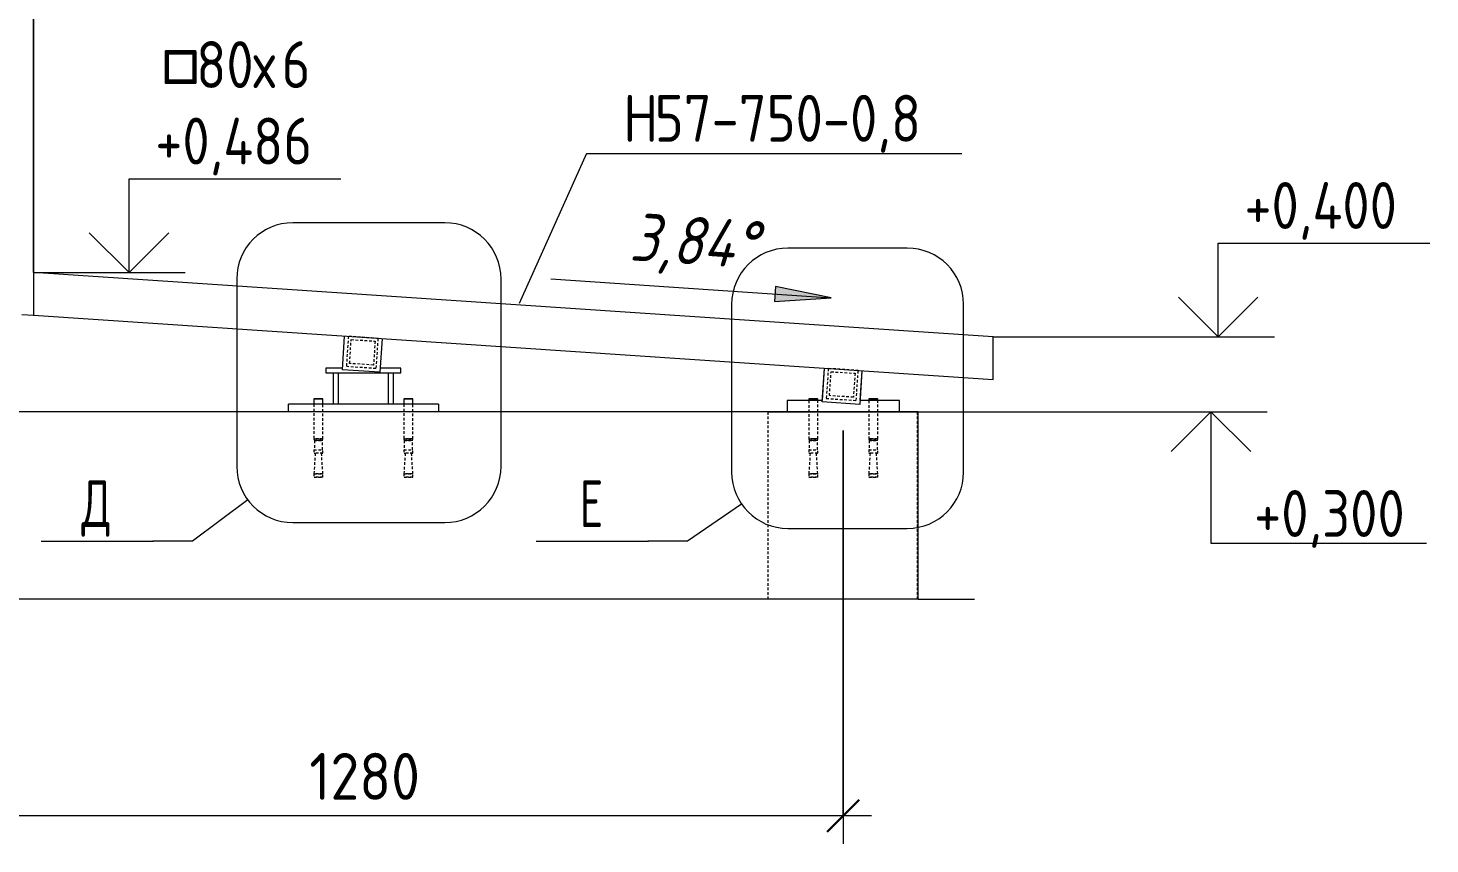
# Model space of a CAD drawing. Header units: millimetres. Extents: x 18265 to 85480, y -42500 to 14888.
# Drawn here: x 33536 to 35405, y -276 to 812 of the extents above; entities that cross this region are included whole.
import ezdxf

# ---------------------------------------------------------------- set-up
doc = ezdxf.new("R2010")
doc.units = ezdxf.units.MM
doc.linetypes.add('01 Штриховая _4 мм_', pattern=[6, 3.5, -2.5])
for name, color, linetype, lineweight in [('AA_Dim', 7, 'Continuous', 9), ('AA_Dim-25', 7, 'Continuous', 9), ('AA_Oformlenie', 7, 'Continuous', 9), ('AA_Vinoska', 7, 'Continuous', 9), ('AA_Visotnaya otmetka', 7, 'Continuous', 9), ('AF_Balki', 7, 'Continuous', 20), ('AF_Pokritie', 7, 'Continuous', 9), ('AF_Stena', 7, '01 Штриховая _4 мм_', 20), ('AF_Stena_Гидроизоляция', 253, 'Continuous', 20), ('AF_Stena_Опалубка', 253, 'Continuous', 20), ('Gen_Dim', 7, 'Continuous', 9), ('Gen_Fragment', 7, 'Continuous', 9), ('KR_Colonna_KG', 7, 'Continuous', 20), ('KR_Detal', 7, 'Continuous', 20)]:
    doc.layers.add(name, color=color, linetype=linetype, lineweight=lineweight)
doc.styles.add('ISOCPEUR_6', font='isocpeur.TTF', dxfattribs={"width": 0.85, "height": 62.5})
doc.styles.add('ISOCPEUR_7', font='isocpeur.TTF', dxfattribs={"width": 0.9, "height": 62.5})
doc.styles.add('ISOCPEUR_8', font='isocpeur.TTF', dxfattribs={"width": 0.7, "height": 62.5})
doc.styles.add('ISOCPEUR_9', font='isocpeur.TTF', dxfattribs={"width": 0.85, "height": 62.5})
doc.styles.add('ISOCPEUR_I', font='isocpeui.ttf', dxfattribs={"width": 0.85, "height": 63.701923})
doc.dimstyles.new('05_Округл_5мм__прозр__1', dxfattribs={"dimscale": 304.8, "dimtxt": 62.672186, "dimasz": 0.139436, "dimexe": 0.123031, "dimexo": 0.082021, "dimgap": 0.008202, "dimtad": 1, "dimdec": 0, "dimrnd": 5, "dimdsep": 46, "dimtxsty": 'ISOCPEUR_7', "dimblk1": 'OBLIQUE', "dimblk2": 'OBLIQUE', "dimsah": 1, "dimcen": 0.09, "dimdle": 0.123031, "dimazin": 0, "dimtfac": 1, "dimtdec": 4, "dimtix": 1, "dimtmove": 0, "dimatfit": 3, "dimfxl": 1, "dimtvp": 1, "dimtolj": 1, "dimtzin": 0, "dimlwd": 18, "dimlwe": 18, "dimarcsym": 2})

# ---------------------------------------------------------------- blocks, each defined once
blk = doc.blocks.new('354_Прокат Лист _НесКаркас_РабПлоск_ - 354_Прокат Лист _НесКаркас_РабПлоск_-4000525-КР_РЗ_Км_2')
at = {"layer": 'AF_Balki'}
for p, q in [((22324.1, 315), (22295.1, 315)), ((22295.1, 315), (22295.1, 300)), ((22295.1, 300), (22324.1, 300)), ((22336, 300), (22404.1, 300)), ((22342.2, 315), (22336.1, 315)), ((22404.1, 315), (22392.3, 315)), ((22416, 300), (22445.1, 300)), ((22445.1, 315), (22416.1, 315)), ((22445.1, 300), (22445.1, 315))]:
    blk.add_line(p, q, dxfattribs=at)
blk = doc.blocks.new('354_Прокат Лист _НесКаркас_РабПлоск_ - 354_Прокат Лист _НесКаркас_РабПлоск_-V62-КР_РЗ_Км_2')
at = {"layer": 'AF_Balki'}
for p, q in [((22342.2, 315), (22295.1, 315)), ((22295.1, 315), (22295.1, 300)), ((22295.1, 300), (22445.1, 300)), ((22445.1, 315), (22392.3, 315)), ((22445.1, 300), (22445.1, 315))]:
    blk.add_line(p, q, dxfattribs=at)
blk = doc.blocks.new('354_Прокат Лист _НесКаркас_РабПлоск_ - 354_Прокат Лист _НесКаркас_РабПлоск_-V68-КР_РЗ_Км_2')
at = {"layer": 'AF_Balki'}
for p, q in [((21630.1, 300), (21630.1, 310)), ((21830.1, 310), (21630.1, 310)), ((21830.1, 300), (21630.1, 300)), ((21830.1, 310), (21830.1, 300))]:
    blk.add_line(p, q, dxfattribs=at)
blk = doc.blocks.new('354_Прокат Лист _НесКаркас_РабПлоск_ - 354_Прокат Лист _НесКаркас_РабПлоск_-V69-КР_РЗ_Км_2')
at = {"layer": 'AF_Balki'}
for p, q in [((21702.2, 358.1), (21680.1, 358.1)), ((21680.1, 358.1), (21680.1, 352.1)), ((21780.1, 358.1), (21752.3, 358.1)), ((21780.1, 352.1), (21780.1, 358.1)), ((21680.1, 352.1), (21780.1, 352.1))]:
    blk.add_line(p, q, dxfattribs=at)
blk = doc.blocks.new('354_Прокат Лист _НесКаркас_РабПлоск_ - 354_Прокат Лист _НесКаркас_РабПлоск_-V70-КР_РЗ_Км_2')
at = {"layer": 'AF_Balki'}
for p, q in [((22342.1, 313.2), (22345.1, 358.1)), ((22395, 354.7), (22392, 309.8)), ((22392, 309.8), (22342.1, 313.2))]:
    blk.add_line(p, q, dxfattribs=at)
blk = doc.blocks.new('354_Прокат Лист _НесКаркас_РабПлоск_ - 354_Прокат Лист _НесКаркас_РабПлоск_-V71-КР_РЗ_Км_2')
at = {"layer": 'AF_Balki'}
for p, q in [((21702.1, 356.1), (21705.1, 401)), ((21755, 397.7), (21752, 352.8)), ((21752, 352.8), (21702.1, 356.1))]:
    blk.add_line(p, q, dxfattribs=at)
blk = doc.blocks.new('354_Прокат Лист _НесКаркас_РабПлоск_ - 354_Прокат Лист _НесКаркас_РабПлоск_-V72-КР_РЗ_Км_2')
at = {"layer": 'AF_Balki'}
for p, q in [((22342.2, 315), (22345.1, 358.1)), ((22395, 354.7), (22392.3, 315))]:
    blk.add_line(p, q, dxfattribs=at)
blk = doc.blocks.new('243_Профиль гнутый сварной квадратный _НесКол_2ур_ - 80х6-3877337-КР_РЗ_Км_2')
at = {"layer": 'KR_Colonna_KG'}
for p, q in [((21697.1, 310), (21697.1, 352.1)), ((21763.1, 352.1), (21763.1, 310))]:
    blk.add_line(p, q, dxfattribs=at)
blk = doc.blocks.new('253_Профиль гнутый сварной квадратный _НесКаркас_Балка_ - Балка_40х4-3819504-КР_РЗ_Км_2')
at = {"layer": 'AF_Balki', "linetype": '01 Штриховая _4 мм_'}
for p, q in [((21710.1, 400.7), (21707.4, 360.8)), ((21750, 398), (21710.1, 400.7)), ((21711.7, 364.5), (21713.8, 396.4)), ((21713.8, 396.4), (21745.8, 394.3)), ((21745.8, 394.3), (21743.6, 362.4)), ((21747.3, 358.1), (21750, 398)), ((21707.4, 360.8), (21747.3, 358.1)), ((21743.6, 362.4), (21711.7, 364.5))]:
    blk.add_line(p, q, dxfattribs=at)
blk = doc.blocks.new('253_Профиль гнутый сварной квадратный _НесКаркас_Балка_ - Балка_40х4-3820777-КР_РЗ_Км_2')
at = {"layer": 'AF_Balki', "linetype": '01 Штриховая _4 мм_'}
for p, q in [((22350.1, 357.8), (22347.4, 317.8)), ((22390, 355.1), (22350.1, 357.8)), ((22351.7, 321.6), (22353.8, 353.5)), ((22353.8, 353.5), (22385.8, 351.4)), ((22385.8, 351.4), (22383.6, 319.4)), ((22387.3, 315.2), (22390, 355.1)), ((22347.4, 317.8), (22387.3, 315.2)), ((22383.6, 319.4), (22351.7, 321.6))]:
    blk.add_line(p, q, dxfattribs=at)
blk = doc.blocks.new('354_Анкер клиновой _СоедНесК_РабПлоск_ - M12x120_20-V94-КР_РЗ_Км_2')
at = {"layer": 'KR_Detal', "lineweight": 9}
for p, q in [((22324.1, 317.5), (22324.1, 315)), ((22330.1, 317.5), (22324.3, 317.5)), ((22324.3, 317.5), (22330.1, 317.5)), ((22330.1, 317.5), (22335.9, 317.5)), ((22335.9, 317.5), (22330.1, 317.5)), ((22336.1, 315), (22336.1, 317.5))]:
    blk.add_line(p, q, dxfattribs=at)
at = {"layer": 'KR_Detal', "linetype": '01 Штриховая _4 мм_', "lineweight": 9}
for p, q in [((22324.1, 317.5), (22324.3, 317.5)), ((22324.1, 315), (22324.1, 264.1)), ((22335.9, 317.5), (22336.1, 317.5)), ((22336.1, 264.1), (22336.1, 315)), ((22324.1, 264.1), (22324.7, 261.7)), ((22330.1, 264.1), (22324.2, 264.1)), ((22324.2, 264.1), (22330.1, 264.1)), ((22330.1, 264.1), (22336, 264.1)), ((22332.1, 264.1), (22330.1, 264.1)), ((22336, 264.1), (22332.3, 264.1)), ((22335.5, 261.7), (22336.1, 264.1)), ((22324.1, 249.5), (22324.1, 244.7)), ((22324.1, 249.5), (22330.1, 249.5)), ((22325.9, 244.7), (22324.1, 217.5)), ((22330.1, 244.7), (22324.1, 244.7)), ((22324.6, 249.5), (22324.3, 249.5)), ((22324.3, 244.7), (22325.8, 244.7)), ((22324.7, 261.7), (22324.7, 249.5)), ((22330.1, 261.7), (22324.7, 261.7)), ((22324.7, 261.7), (22330.1, 261.7)), ((22324.9, 249.5), (22324.7, 249.5)), ((22325.9, 244.7), (22326, 244.7)), ((22330.1, 261.7), (22335.4, 261.7)), ((22335.4, 261.7), (22330.1, 261.7)), ((22330.1, 249.5), (22336.1, 249.5)), ((22336.1, 244.7), (22330.1, 244.7)), ((22334.2, 244.7), (22334.2, 244.7)), ((22336.1, 217.5), (22334.3, 244.7)), ((22334.3, 244.7), (22335.9, 244.7)), ((22335.4, 249.5), (22335.3, 249.5)), ((22335.5, 249.5), (22335.5, 261.7)), ((22335.9, 249.5), (22335.6, 249.5)), ((22336.1, 244.7), (22336.1, 249.5)), ((22324.1, 217.5), (22324.1, 212.7)), ((22330.1, 212.7), (22324.1, 212.7)), ((22330.1, 217.5), (22324.2, 217.5)), ((22324.2, 217.5), (22330.1, 217.5)), ((22324.3, 212.7), (22330.1, 212.7)), ((22330.1, 217.5), (22336, 217.5)), ((22332.1, 217.5), (22330.1, 217.5)), ((22330.1, 212.7), (22335.9, 212.7)), ((22336.1, 212.7), (22330.1, 212.7)), ((22336, 217.5), (22332.3, 217.5)), ((22336.1, 212.7), (22336.1, 217.5))]:
    blk.add_line(p, q, dxfattribs=at)
blk = doc.blocks.new('354_Анкер клиновой _СоедНесК_РабПлоск_ - M12x120_20-3843482-КР_РЗ_Км_2')
at = {"layer": 'KR_Detal', "lineweight": 9}
for p, q in [((22324.1, 317.5), (22324.1, 315)), ((22330.1, 317.5), (22324.3, 317.5)), ((22324.3, 317.5), (22330.1, 317.5)), ((22330.1, 317.5), (22335.9, 317.5)), ((22335.9, 317.5), (22330.1, 317.5)), ((22336.1, 315), (22336.1, 317.5))]:
    blk.add_line(p, q, dxfattribs=at)
at = {"layer": 'KR_Detal', "linetype": '01 Штриховая _4 мм_', "lineweight": 9}
for p, q in [((22324.1, 317.5), (22324.3, 317.5)), ((22324.1, 315), (22324.1, 264.1)), ((22335.9, 317.5), (22336.1, 317.5)), ((22336.1, 264.1), (22336.1, 315)), ((22324.1, 264.1), (22324.7, 261.7)), ((22330.1, 264.1), (22324.2, 264.1)), ((22324.2, 264.1), (22330.1, 264.1)), ((22330.1, 264.1), (22336, 264.1)), ((22332.1, 264.1), (22330.1, 264.1)), ((22336, 264.1), (22332.3, 264.1)), ((22335.5, 261.7), (22336.1, 264.1)), ((22324.1, 249.5), (22324.1, 244.7)), ((22324.1, 249.5), (22330.1, 249.5)), ((22325.9, 244.7), (22324.1, 217.5)), ((22330.1, 244.7), (22324.1, 244.7)), ((22324.6, 249.5), (22324.3, 249.5)), ((22324.3, 244.7), (22325.8, 244.7)), ((22324.7, 261.7), (22324.7, 249.5)), ((22330.1, 261.7), (22324.7, 261.7)), ((22324.7, 261.7), (22330.1, 261.7)), ((22324.9, 249.5), (22324.7, 249.5)), ((22325.9, 244.7), (22326, 244.7)), ((22330.1, 261.7), (22335.4, 261.7)), ((22335.4, 261.7), (22330.1, 261.7)), ((22330.1, 249.5), (22336.1, 249.5)), ((22336.1, 244.7), (22330.1, 244.7)), ((22334.2, 244.7), (22334.2, 244.7)), ((22336.1, 217.5), (22334.3, 244.7)), ((22334.3, 244.7), (22335.9, 244.7)), ((22335.4, 249.5), (22335.3, 249.5)), ((22335.5, 249.5), (22335.5, 261.7)), ((22335.9, 249.5), (22335.6, 249.5)), ((22336.1, 244.7), (22336.1, 249.5)), ((22324.1, 217.5), (22324.1, 212.7)), ((22330.1, 212.7), (22324.1, 212.7)), ((22330.1, 217.5), (22324.2, 217.5)), ((22324.2, 217.5), (22330.1, 217.5)), ((22324.3, 212.7), (22330.1, 212.7)), ((22330.1, 217.5), (22336, 217.5)), ((22332.1, 217.5), (22330.1, 217.5)), ((22330.1, 212.7), (22335.9, 212.7)), ((22336.1, 212.7), (22330.1, 212.7)), ((22336, 217.5), (22332.3, 217.5)), ((22336.1, 212.7), (22336.1, 217.5))]:
    blk.add_line(p, q, dxfattribs=at)
blk = doc.blocks.new('354_Анкер клиновой _СоедНесК_РабПлоск_ - M12x120_20-V95-КР_РЗ_Км_2')
at = {"layer": 'KR_Detal', "lineweight": 9}
for p, q in [((22404.1, 317.5), (22404.1, 315)), ((22410.1, 317.5), (22404.3, 317.5)), ((22404.3, 317.5), (22410.1, 317.5)), ((22410.1, 317.5), (22415.9, 317.5)), ((22415.9, 317.5), (22410.1, 317.5)), ((22416.1, 315), (22416.1, 317.5))]:
    blk.add_line(p, q, dxfattribs=at)
at = {"layer": 'KR_Detal', "linetype": '01 Штриховая _4 мм_', "lineweight": 9}
for p, q in [((22404.1, 317.5), (22404.3, 317.5)), ((22404.1, 315), (22404.1, 264.1)), ((22415.9, 317.5), (22416.1, 317.5)), ((22416.1, 264.1), (22416.1, 315)), ((22404.1, 264.1), (22404.7, 261.7)), ((22408, 264.1), (22404.2, 264.1)), ((22404.2, 264.1), (22410.1, 264.1)), ((22410.1, 264.1), (22408, 264.1)), ((22410.1, 264.1), (22416, 264.1)), ((22416, 264.1), (22410.1, 264.1)), ((22415.5, 261.7), (22416.1, 264.1)), ((22404.1, 249.5), (22404.1, 244.7)), ((22404.1, 249.5), (22410.1, 249.5)), ((22405.9, 244.7), (22404.1, 217.5)), ((22410.1, 244.7), (22404.1, 244.7)), ((22404.6, 249.5), (22404.3, 249.5)), ((22404.3, 244.7), (22405.8, 244.7)), ((22404.7, 261.7), (22404.7, 249.5)), ((22408, 261.7), (22404.7, 261.7)), ((22404.7, 261.7), (22410.1, 261.7)), ((22404.9, 249.5), (22404.7, 249.5)), ((22405.9, 244.7), (22406, 244.7)), ((22410.1, 261.7), (22408.2, 261.7)), ((22410.1, 261.7), (22415.4, 261.7)), ((22414.7, 261.7), (22410.1, 261.7)), ((22410.1, 249.5), (22416.1, 249.5)), ((22416.1, 244.7), (22410.1, 244.7)), ((22414.2, 244.7), (22414.2, 244.7)), ((22416.1, 217.5), (22414.3, 244.7)), ((22414.3, 244.7), (22415.9, 244.7)), ((22414.9, 249.5), (22414.8, 249.5)), ((22415.4, 261.7), (22415, 261.7)), ((22415.4, 249.5), (22415.3, 249.5)), ((22415.5, 249.5), (22415.5, 261.7)), ((22415.9, 249.5), (22415.6, 249.5)), ((22416.1, 244.7), (22416.1, 249.5)), ((22404.1, 217.5), (22404.1, 212.7)), ((22410.1, 212.7), (22404.1, 212.7)), ((22410.1, 217.5), (22404.2, 217.5)), ((22404.2, 217.5), (22410.1, 217.5)), ((22404.3, 212.7), (22410.1, 212.7)), ((22410.1, 217.5), (22416, 217.5)), ((22416, 217.5), (22410.1, 217.5)), ((22410.1, 212.7), (22415.9, 212.7)), ((22416.1, 212.7), (22410.1, 212.7)), ((22416.1, 212.7), (22416.1, 217.5))]:
    blk.add_line(p, q, dxfattribs=at)
blk = doc.blocks.new('354_Анкер клиновой _СоедНесК_РабПлоск_ - M12x120_20-V76-КР_РЗ_Км_2')
at = {"layer": 'KR_Detal', "lineweight": 9}
for p, q in [((22404.1, 317.5), (22404.1, 315)), ((22410.1, 317.5), (22404.3, 317.5)), ((22404.3, 317.5), (22410.1, 317.5)), ((22410.1, 317.5), (22415.9, 317.5)), ((22415.9, 317.5), (22410.1, 317.5)), ((22416.1, 315), (22416.1, 317.5))]:
    blk.add_line(p, q, dxfattribs=at)
at = {"layer": 'KR_Detal', "linetype": '01 Штриховая _4 мм_', "lineweight": 9}
for p, q in [((22404.1, 317.5), (22404.3, 317.5)), ((22404.1, 315), (22404.1, 264.1)), ((22415.9, 317.5), (22416.1, 317.5)), ((22416.1, 264.1), (22416.1, 315)), ((22404.1, 264.1), (22404.7, 261.7)), ((22408, 264.1), (22404.2, 264.1)), ((22404.2, 264.1), (22410.1, 264.1)), ((22410.1, 264.1), (22408, 264.1)), ((22410.1, 264.1), (22416, 264.1)), ((22416, 264.1), (22410.1, 264.1)), ((22415.5, 261.7), (22416.1, 264.1)), ((22404.1, 249.5), (22404.1, 244.7)), ((22404.1, 249.5), (22410.1, 249.5)), ((22405.9, 244.7), (22404.1, 217.5)), ((22410.1, 244.7), (22404.1, 244.7)), ((22404.6, 249.5), (22404.3, 249.5)), ((22404.3, 244.7), (22405.8, 244.7)), ((22404.7, 261.7), (22404.7, 249.5)), ((22408, 261.7), (22404.7, 261.7)), ((22404.7, 261.7), (22410.1, 261.7)), ((22404.9, 249.5), (22404.7, 249.5)), ((22405.9, 244.7), (22406, 244.7)), ((22410.1, 261.7), (22408.2, 261.7)), ((22410.1, 261.7), (22415.4, 261.7)), ((22414.7, 261.7), (22410.1, 261.7)), ((22410.1, 249.5), (22416.1, 249.5)), ((22416.1, 244.7), (22410.1, 244.7)), ((22414.2, 244.7), (22414.2, 244.7)), ((22416.1, 217.5), (22414.3, 244.7)), ((22414.3, 244.7), (22415.9, 244.7)), ((22414.9, 249.5), (22414.8, 249.5)), ((22415.4, 261.7), (22415, 261.7)), ((22415.4, 249.5), (22415.3, 249.5)), ((22415.5, 249.5), (22415.5, 261.7)), ((22415.9, 249.5), (22415.6, 249.5)), ((22416.1, 244.7), (22416.1, 249.5)), ((22404.1, 217.5), (22404.1, 212.7)), ((22410.1, 212.7), (22404.1, 212.7)), ((22410.1, 217.5), (22404.2, 217.5)), ((22404.2, 217.5), (22410.1, 217.5)), ((22404.3, 212.7), (22410.1, 212.7)), ((22410.1, 217.5), (22416, 217.5)), ((22416, 217.5), (22410.1, 217.5)), ((22410.1, 212.7), (22415.9, 212.7)), ((22416.1, 212.7), (22410.1, 212.7)), ((22416.1, 212.7), (22416.1, 217.5))]:
    blk.add_line(p, q, dxfattribs=at)
blk = doc.blocks.new('354_Анкер клиновой _СоедНесК_РабПлоск_ - M12x120_20-V77-КР_РЗ_Км_2')
at = {"layer": 'KR_Detal', "lineweight": 9}
for p, q in [((22324.1, 317.5), (22324.1, 315)), ((22324.1, 317.5), (22330.1, 317.5)), ((22330.1, 317.5), (22324.3, 317.5)), ((22330.1, 317.5), (22336.1, 317.5)), ((22335.9, 317.5), (22330.1, 317.5)), ((22336.1, 315), (22336.1, 317.5))]:
    blk.add_line(p, q, dxfattribs=at)
at = {"layer": 'KR_Detal', "linetype": '01 Штриховая _4 мм_', "lineweight": 9}
for p, q in [((22324.1, 315), (22324.1, 264.1)), ((22336.1, 264.1), (22336.1, 315)), ((22324.1, 264.1), (22324.7, 261.7)), ((22330.1, 264.1), (22324.2, 264.1)), ((22324.2, 264.1), (22330.1, 264.1)), ((22330.1, 264.1), (22336, 264.1)), ((22332.1, 264.1), (22330.1, 264.1)), ((22336, 264.1), (22332.3, 264.1)), ((22335.5, 261.7), (22336.1, 264.1)), ((22324.1, 249.5), (22324.1, 244.7)), ((22324.1, 249.5), (22330.1, 249.5)), ((22325.9, 244.7), (22324.1, 217.5)), ((22330.1, 244.7), (22324.1, 244.7)), ((22324.6, 249.5), (22324.3, 249.5)), ((22324.3, 244.7), (22325.8, 244.7)), ((22324.7, 261.7), (22324.7, 249.5)), ((22330.1, 261.7), (22324.7, 261.7)), ((22324.7, 261.7), (22330.1, 261.7)), ((22324.9, 249.5), (22324.7, 249.5)), ((22325.9, 244.7), (22326, 244.7)), ((22330.1, 261.7), (22335.4, 261.7)), ((22335.4, 261.7), (22330.1, 261.7)), ((22330.1, 249.5), (22336.1, 249.5)), ((22336.1, 244.7), (22330.1, 244.7)), ((22334.2, 244.7), (22334.2, 244.7)), ((22336.1, 217.5), (22334.3, 244.7)), ((22334.3, 244.7), (22335.9, 244.7)), ((22335.4, 249.5), (22335.3, 249.5)), ((22335.5, 249.5), (22335.5, 261.7)), ((22335.9, 249.5), (22335.6, 249.5)), ((22336.1, 244.7), (22336.1, 249.5)), ((22324.1, 217.5), (22324.1, 212.7)), ((22330.1, 212.7), (22324.1, 212.7)), ((22330.1, 217.5), (22324.2, 217.5)), ((22324.2, 217.5), (22330.1, 217.5)), ((22324.3, 212.7), (22330.1, 212.7)), ((22330.1, 217.5), (22336, 217.5)), ((22332.1, 217.5), (22330.1, 217.5)), ((22330.1, 212.7), (22335.9, 212.7)), ((22336.1, 212.7), (22330.1, 212.7)), ((22336, 217.5), (22332.3, 217.5)), ((22336.1, 212.7), (22336.1, 217.5))]:
    blk.add_line(p, q, dxfattribs=at)
blk = doc.blocks.new('354_Анкер клиновой _СоедНесК_РабПлоск_ - M12x120_20-V78-КР_РЗ_Км_2')
at = {"layer": 'KR_Detal', "lineweight": 9}
for p, q in [((22404.1, 317.5), (22404.1, 315)), ((22404.1, 317.5), (22410.1, 317.5)), ((22410.1, 317.5), (22404.3, 317.5)), ((22410.1, 317.5), (22416.1, 317.5)), ((22415.9, 317.5), (22410.1, 317.5)), ((22416.1, 315), (22416.1, 317.5))]:
    blk.add_line(p, q, dxfattribs=at)
at = {"layer": 'KR_Detal', "linetype": '01 Штриховая _4 мм_', "lineweight": 9}
for p, q in [((22404.1, 315), (22404.1, 264.1)), ((22416.1, 264.1), (22416.1, 315)), ((22404.1, 264.1), (22404.7, 261.7)), ((22408, 264.1), (22404.2, 264.1)), ((22404.2, 264.1), (22410.1, 264.1)), ((22410.1, 264.1), (22408, 264.1)), ((22410.1, 264.1), (22416, 264.1)), ((22416, 264.1), (22410.1, 264.1)), ((22415.5, 261.7), (22416.1, 264.1)), ((22404.1, 249.5), (22404.1, 244.7)), ((22404.1, 249.5), (22410.1, 249.5)), ((22405.9, 244.7), (22404.1, 217.5)), ((22410.1, 244.7), (22404.1, 244.7)), ((22404.6, 249.5), (22404.3, 249.5)), ((22404.3, 244.7), (22405.8, 244.7)), ((22404.7, 261.7), (22404.7, 249.5)), ((22408, 261.7), (22404.7, 261.7)), ((22404.7, 261.7), (22410.1, 261.7)), ((22404.9, 249.5), (22404.7, 249.5)), ((22405.9, 244.7), (22406, 244.7)), ((22410.1, 261.7), (22408.2, 261.7)), ((22410.1, 261.7), (22415.4, 261.7)), ((22414.7, 261.7), (22410.1, 261.7)), ((22410.1, 249.5), (22416.1, 249.5)), ((22416.1, 244.7), (22410.1, 244.7)), ((22414.2, 244.7), (22414.2, 244.7)), ((22416.1, 217.5), (22414.3, 244.7)), ((22414.3, 244.7), (22415.9, 244.7)), ((22414.9, 249.5), (22414.8, 249.5)), ((22415.4, 261.7), (22415, 261.7)), ((22415.4, 249.5), (22415.3, 249.5)), ((22415.5, 249.5), (22415.5, 261.7)), ((22415.9, 249.5), (22415.6, 249.5)), ((22416.1, 244.7), (22416.1, 249.5)), ((22404.1, 217.5), (22404.1, 212.7)), ((22410.1, 212.7), (22404.1, 212.7)), ((22410.1, 217.5), (22404.2, 217.5)), ((22404.2, 217.5), (22410.1, 217.5)), ((22404.3, 212.7), (22410.1, 212.7)), ((22410.1, 217.5), (22416, 217.5)), ((22416, 217.5), (22410.1, 217.5)), ((22410.1, 212.7), (22415.9, 212.7)), ((22416.1, 212.7), (22410.1, 212.7)), ((22416.1, 212.7), (22416.1, 217.5))]:
    blk.add_line(p, q, dxfattribs=at)
blk = doc.blocks.new('354_Анкер клиновой _СоедНесК_РабПлоск_ - M12x120_20-V79-КР_РЗ_Км_2')
at = {"layer": 'KR_Detal', "lineweight": 9}
for p, q in [((21664.1, 317.5), (21664.1, 310)), ((21670.1, 317.5), (21664.3, 317.5)), ((21664.3, 317.5), (21670.1, 317.5)), ((21670.1, 317.5), (21675.9, 317.5)), ((21675.9, 317.5), (21670.1, 317.5)), ((21676.1, 310), (21676.1, 317.5))]:
    blk.add_line(p, q, dxfattribs=at)
at = {"layer": 'KR_Detal', "linetype": '01 Штриховая _4 мм_', "lineweight": 9}
for p, q in [((21664.1, 317.5), (21664.3, 317.5)), ((21664.1, 310), (21664.1, 264.1)), ((21675.9, 317.5), (21676.1, 317.5)), ((21676.1, 264.1), (21676.1, 310)), ((21664.1, 264.1), (21664.7, 261.7)), ((21670.1, 264.1), (21664.2, 264.1)), ((21664.2, 264.1), (21670.1, 264.1)), ((21670.1, 264.1), (21676, 264.1)), ((21676, 264.1), (21670.1, 264.1)), ((21675.5, 261.7), (21676.1, 264.1)), ((21664.1, 249.5), (21664.1, 244.7)), ((21664.1, 249.5), (21670.1, 249.5)), ((21665.9, 244.7), (21664.1, 217.5)), ((21670.1, 244.7), (21664.1, 244.7)), ((21664.6, 249.5), (21664.3, 249.5)), ((21664.3, 244.7), (21665.8, 244.7)), ((21664.7, 261.7), (21664.7, 249.5)), ((21670.1, 261.7), (21664.7, 261.7)), ((21664.7, 261.7), (21670.1, 261.7)), ((21664.9, 249.5), (21664.7, 249.5)), ((21665.9, 244.7), (21666, 244.7)), ((21670.1, 261.7), (21675.4, 261.7)), ((21675.4, 261.7), (21670.1, 261.7)), ((21670.1, 249.5), (21676.1, 249.5)), ((21676.1, 244.7), (21670.1, 244.7)), ((21674.2, 244.7), (21674.2, 244.7)), ((21676.1, 217.5), (21674.3, 244.7)), ((21674.3, 244.7), (21675.9, 244.7)), ((21675.4, 249.5), (21675.3, 249.5)), ((21675.5, 249.5), (21675.5, 261.7)), ((21675.9, 249.5), (21675.6, 249.5)), ((21676.1, 244.7), (21676.1, 249.5)), ((21664.1, 217.5), (21664.1, 212.7)), ((21670.1, 212.7), (21664.1, 212.7)), ((21670.1, 217.5), (21664.2, 217.5)), ((21664.2, 217.5), (21670.1, 217.5)), ((21664.3, 212.7), (21670.1, 212.7)), ((21670.1, 217.5), (21676, 217.5)), ((21676, 217.5), (21670.1, 217.5)), ((21670.1, 212.7), (21675.9, 212.7)), ((21676.1, 212.7), (21670.1, 212.7)), ((21676.1, 212.7), (21676.1, 217.5))]:
    blk.add_line(p, q, dxfattribs=at)
blk = doc.blocks.new('354_Анкер клиновой _СоедНесК_РабПлоск_ - M12x120_20-V80-КР_РЗ_Км_2')
at = {"layer": 'KR_Detal', "lineweight": 9}
for p, q in [((21664.1, 317.5), (21664.1, 310)), ((21664.1, 317.5), (21670.1, 317.5)), ((21670.1, 317.5), (21664.3, 317.5)), ((21670.1, 317.5), (21676.1, 317.5)), ((21675.9, 317.5), (21670.1, 317.5)), ((21676.1, 310), (21676.1, 317.5))]:
    blk.add_line(p, q, dxfattribs=at)
at = {"layer": 'KR_Detal', "linetype": '01 Штриховая _4 мм_', "lineweight": 9}
for p, q in [((21664.1, 310), (21664.1, 264.1)), ((21676.1, 264.1), (21676.1, 310)), ((21664.1, 264.1), (21664.7, 261.7)), ((21670.1, 264.1), (21664.2, 264.1)), ((21664.2, 264.1), (21670.1, 264.1)), ((21670.1, 264.1), (21676, 264.1)), ((21676, 264.1), (21670.1, 264.1)), ((21675.5, 261.7), (21676.1, 264.1)), ((21664.1, 249.5), (21664.1, 244.7)), ((21664.1, 249.5), (21670.1, 249.5)), ((21665.9, 244.7), (21664.1, 217.5)), ((21670.1, 244.7), (21664.1, 244.7)), ((21664.6, 249.5), (21664.3, 249.5)), ((21664.3, 244.7), (21665.8, 244.7)), ((21664.7, 261.7), (21664.7, 249.5)), ((21670.1, 261.7), (21664.7, 261.7)), ((21664.7, 261.7), (21670.1, 261.7)), ((21664.9, 249.5), (21664.7, 249.5)), ((21665.9, 244.7), (21666, 244.7)), ((21670.1, 261.7), (21675.4, 261.7)), ((21675.4, 261.7), (21670.1, 261.7)), ((21670.1, 249.5), (21676.1, 249.5)), ((21676.1, 244.7), (21670.1, 244.7)), ((21674.2, 244.7), (21674.2, 244.7)), ((21676.1, 217.5), (21674.3, 244.7)), ((21674.3, 244.7), (21675.9, 244.7)), ((21675.4, 249.5), (21675.3, 249.5)), ((21675.5, 249.5), (21675.5, 261.7)), ((21675.9, 249.5), (21675.6, 249.5)), ((21676.1, 244.7), (21676.1, 249.5)), ((21664.1, 217.5), (21664.1, 212.7)), ((21670.1, 212.7), (21664.1, 212.7)), ((21670.1, 217.5), (21664.2, 217.5)), ((21664.2, 217.5), (21670.1, 217.5)), ((21664.3, 212.7), (21670.1, 212.7)), ((21670.1, 217.5), (21676, 217.5)), ((21676, 217.5), (21670.1, 217.5)), ((21670.1, 212.7), (21675.9, 212.7)), ((21676.1, 212.7), (21670.1, 212.7)), ((21676.1, 212.7), (21676.1, 217.5))]:
    blk.add_line(p, q, dxfattribs=at)
blk = doc.blocks.new('354_Анкер клиновой _СоедНесК_РабПлоск_ - M12x120_20-V81-КР_РЗ_Км_2')
at = {"layer": 'KR_Detal', "lineweight": 9}
for p, q in [((21784.1, 317.5), (21784.1, 310)), ((21790.1, 317.5), (21784.3, 317.5)), ((21784.3, 317.5), (21790.1, 317.5)), ((21790.1, 317.5), (21795.9, 317.5)), ((21795.9, 317.5), (21790.1, 317.5)), ((21796.1, 310), (21796.1, 317.5))]:
    blk.add_line(p, q, dxfattribs=at)
at = {"layer": 'KR_Detal', "linetype": '01 Штриховая _4 мм_', "lineweight": 9}
for p, q in [((21784.1, 317.5), (21784.3, 317.5)), ((21784.1, 310), (21784.1, 264.1)), ((21795.9, 317.5), (21796.1, 317.5)), ((21796.1, 264.1), (21796.1, 310)), ((21784.1, 264.1), (21784.7, 261.7)), ((21790.1, 264.1), (21784.2, 264.1)), ((21784.2, 264.1), (21790.1, 264.1)), ((21790.1, 264.1), (21796, 264.1)), ((21795, 264.1), (21790.1, 264.1)), ((21796, 264.1), (21795.3, 264.1)), ((21795.5, 261.7), (21796.1, 264.1)), ((21784.1, 249.5), (21784.1, 244.7)), ((21784.1, 249.5), (21790.1, 249.5)), ((21785.9, 244.7), (21784.1, 217.5)), ((21790.1, 244.7), (21784.1, 244.7)), ((21784.6, 249.5), (21784.3, 249.5)), ((21784.3, 244.7), (21785.8, 244.7)), ((21784.7, 261.7), (21784.7, 249.5)), ((21790.1, 261.7), (21784.7, 261.7)), ((21784.7, 261.7), (21790.1, 261.7)), ((21784.9, 249.5), (21784.7, 249.5)), ((21785.9, 244.7), (21786, 244.7)), ((21790.1, 261.7), (21795.4, 261.7)), ((21794.7, 261.7), (21790.1, 261.7)), ((21790.1, 249.5), (21796.1, 249.5)), ((21796.1, 244.7), (21790.1, 244.7)), ((21794.2, 244.7), (21794.2, 244.7)), ((21796.1, 217.5), (21794.3, 244.7)), ((21794.3, 244.7), (21795, 244.7)), ((21795, 249.5), (21794.8, 249.5)), ((21795.4, 261.7), (21795.1, 261.7)), ((21795.4, 249.5), (21795.3, 249.5)), ((21795.3, 244.7), (21795.9, 244.7)), ((21795.5, 249.5), (21795.5, 261.7)), ((21795.9, 249.5), (21795.6, 249.5)), ((21796.1, 244.7), (21796.1, 249.5)), ((21784.1, 217.5), (21784.1, 212.7)), ((21790.1, 212.7), (21784.1, 212.7)), ((21790.1, 217.5), (21784.2, 217.5)), ((21784.2, 217.5), (21790.1, 217.5)), ((21784.3, 212.7), (21790.1, 212.7)), ((21790.1, 217.5), (21796, 217.5)), ((21795, 217.5), (21790.1, 217.5)), ((21790.1, 212.7), (21795, 212.7)), ((21796.1, 212.7), (21790.1, 212.7)), ((21796, 217.5), (21795.3, 217.5)), ((21795.3, 212.7), (21795.9, 212.7)), ((21796.1, 212.7), (21796.1, 217.5))]:
    blk.add_line(p, q, dxfattribs=at)
blk = doc.blocks.new('354_Анкер клиновой _СоедНесК_РабПлоск_ - M12x120_20-V82-КР_РЗ_Км_2')
at = {"layer": 'KR_Detal', "lineweight": 9}
for p, q in [((21784.1, 317.5), (21784.1, 310)), ((21784.1, 317.5), (21790.1, 317.5)), ((21790.1, 317.5), (21784.3, 317.5)), ((21790.1, 317.5), (21796.1, 317.5)), ((21795.9, 317.5), (21790.1, 317.5)), ((21796.1, 310), (21796.1, 317.5))]:
    blk.add_line(p, q, dxfattribs=at)
at = {"layer": 'KR_Detal', "linetype": '01 Штриховая _4 мм_', "lineweight": 9}
for p, q in [((21784.1, 310), (21784.1, 264.1)), ((21796.1, 264.1), (21796.1, 310)), ((21784.1, 264.1), (21784.7, 261.7)), ((21790.1, 264.1), (21784.2, 264.1)), ((21784.2, 264.1), (21790.1, 264.1)), ((21790.1, 264.1), (21796, 264.1)), ((21795, 264.1), (21790.1, 264.1)), ((21796, 264.1), (21795.3, 264.1)), ((21795.5, 261.7), (21796.1, 264.1)), ((21784.1, 249.5), (21784.1, 244.7)), ((21784.1, 249.5), (21790.1, 249.5)), ((21785.9, 244.7), (21784.1, 217.5)), ((21790.1, 244.7), (21784.1, 244.7)), ((21784.6, 249.5), (21784.3, 249.5)), ((21784.3, 244.7), (21785.8, 244.7)), ((21784.7, 261.7), (21784.7, 249.5)), ((21790.1, 261.7), (21784.7, 261.7)), ((21784.7, 261.7), (21790.1, 261.7)), ((21784.9, 249.5), (21784.7, 249.5)), ((21785.9, 244.7), (21786, 244.7)), ((21790.1, 261.7), (21795.4, 261.7)), ((21794.7, 261.7), (21790.1, 261.7)), ((21790.1, 249.5), (21796.1, 249.5)), ((21796.1, 244.7), (21790.1, 244.7)), ((21794.2, 244.7), (21794.2, 244.7)), ((21796.1, 217.5), (21794.3, 244.7)), ((21794.3, 244.7), (21795, 244.7)), ((21795, 249.5), (21794.8, 249.5)), ((21795.4, 261.7), (21795.1, 261.7)), ((21795.4, 249.5), (21795.3, 249.5)), ((21795.3, 244.7), (21795.9, 244.7)), ((21795.5, 249.5), (21795.5, 261.7)), ((21795.9, 249.5), (21795.6, 249.5)), ((21796.1, 244.7), (21796.1, 249.5)), ((21784.1, 217.5), (21784.1, 212.7)), ((21790.1, 212.7), (21784.1, 212.7)), ((21790.1, 217.5), (21784.2, 217.5)), ((21784.2, 217.5), (21790.1, 217.5)), ((21784.3, 212.7), (21790.1, 212.7)), ((21790.1, 217.5), (21796, 217.5)), ((21795, 217.5), (21790.1, 217.5)), ((21790.1, 212.7), (21795, 212.7)), ((21796.1, 212.7), (21790.1, 212.7)), ((21796, 217.5), (21795.3, 217.5)), ((21795.3, 212.7), (21795.9, 212.7)), ((21796.1, 212.7), (21796.1, 217.5))]:
    blk.add_line(p, q, dxfattribs=at)
blk = doc.blocks.new('011_ЛинияОбрыва _ЭлУзла_Линия_ - Тип 1-3811610-КР_РЗ_Км_2')
at = {"layer": 'AA_Oformlenie'}
blk.add_line((22470.1, 50.1), (20877.6, 50.1), dxfattribs=at)
blk = doc.blocks.new('Высотные отметки - Стрелка вниз высокая-400290-КР_РЗ_Км_2')
at = {"layer": 'AA_Vinoska'}
for p, q in [((22785.4, 300), (22935.4, 300)), ((22860.4, 300), (22807.4, 247)), ((22860.4, 300), (22860.4, 125)), ((22860.4, 300), (22913.4, 247)), ((22860.4, 125), (23147.9, 125))]:
    blk.add_line(p, q, dxfattribs=at)
blk = doc.blocks.new('DIMBLOCK19-КР_РЗ_Км_2')
at = {"layer": 'AA_Dim-25', "lineweight": 18}
for p, q in [((33342.8, 275), (33342.8, -276.3)), ((33342.8, -238.8), (33342.8, 275)), ((34622.8, 275), (34622.8, -276.3)), ((34622.8, -238.8), (34622.8, 275)), ((34660.3, -238.8), (33342.8, -238.8))]:
    blk.add_line(p, q, dxfattribs=at)
at = {"layer": 'AA_Dim-25', "lineweight": 30}
for p, q in [((33342.8, -238.8), (33364, -217.5)), ((34622.8, -238.8), (34644, -217.5)), ((33342.8, -238.8), (33321.5, -260)), ((34622.8, -238.8), (34601.5, -260))]:
    blk.add_line(p, q, dxfattribs=at)
at = {"layer": 'AA_Dim-25', "color": 0, "lineweight": 18, "insert": (33910.7, -154.9), "char_height": 62.5, "width": 173.117, "attachment_point": 1, "line_spacing_factor": 1.135194, "style": 'ISOCPEUR_7'}
blk.add_mtext('1280', dxfattribs=at)
blk = doc.blocks.new('_Oblique')
at = {"color": 0, "linetype": 'ByBlock', "lineweight": -2}
blk.add_line((-0.5, -0.5), (0.5, 0.5), dxfattribs=at)
blk = doc.blocks.new('Высотные отметки - Стрелка вверх-400292-КР_РЗ_Км_2')
at = {"layer": 'AA_Vinoska'}
for p, q in [((19106.7, 1590), (18824.2, 1590)), ((19106.7, 1465), (19106.7, 1590)), ((19106.7, 1465), (19053.7, 1518)), ((19106.7, 1465), (19159.8, 1518)), ((19181.7, 1465), (19031.7, 1465))]:
    blk.add_line(p, q, dxfattribs=at)
blk = doc.blocks.new('044_М_Универсальная с полкой - Марка-3031129-КР_РЗ_Км_2')
at = {"layer": 'AA_Vinoska'}
blk.add_line((22028.2, 644.7), (22528.2, 644.7), dxfattribs=at)
blk = doc.blocks.new('Вид узла - Номер узла 6мм-393529-КР_РЗ_Км_2')
at = {"layer": 'Gen_Fragment'}
blk.add_line((18978.4, 364.9), (19128.4, 364.9), dxfattribs=at)

msp = doc.modelspace()

# ---------------------------------------------------------------- linework, layer by layer
at = {"layer": 'AA_Vinoska'}
for p, q in [((34190.8799, 444.8359), (34280.9405, 644.7472)), ((34722.792, 50.1048), (34797.792, 50.1048))]:
    msp.add_line(p, q, dxfattribs=at)
at = {"layer": 'AA_Visotnaya otmetka'}
for p, q in [((33542.792, 485.9), (33614.4353, 485.9)), ((33614.4353, 485.9), (33670.2511, 485.9)), ((34822.792, 400), (34912.1543, 400)), ((34912.1543, 400), (35122.6995, 400)), ((34616.6901, 300), (34833.0611, 300)), ((34833.0611, 300), (35113.1257, 300))]:
    msp.add_line(p, q, dxfattribs=at)
at = {"layer": 'AF_Pokritie', "lineweight": 20}
for p, q in [((33542.7927, 485.9101), (33542.79, 1350.8713)), ((33542.79, 1293.8713), (33542.7927, 428.9101)), ((34822.792, 400), (33542.7925, 485.9)), ((33527.5149, 429.9355), (33542.7927, 428.9101)), ((33542.792, 428.9), (34822.792, 343)), ((34822.792, 343), (34822.792, 400))]:
    msp.add_line(p, q, dxfattribs=at)
at = {"layer": 'AF_Stena'}
for p, q in [((34522.792, 50.1048), (34522.792, 300)), ((34576.8715, 300), (34588.7126, 300)), ((34656.8715, 300), (34668.7126, 300)), ((34721.792, 50.1048), (34721.792, 300))]:
    msp.add_line(p, q, dxfattribs=at)
at = {"layer": 'AF_Stena_Гидроизоляция'}
for p, q in [((34722.792, 300), (33442.792, 300)), ((34721.792, 300), (34722.7623, 300)), ((34722.792, 50.1048), (34722.792, 300)), ((34722.792, 50.1048), (34722.792, 300))]:
    msp.add_line(p, q, dxfattribs=at)
at = {"layer": 'AF_Stena_Опалубка'}
for p, q in [((34722.792, 300), (33442.792, 300)), ((34522.792, 300), (34576.8219, 300)), ((34588.7622, 300), (34656.8219, 300)), ((34668.7622, 300), (34722.7623, 300)), ((34722.792, 50.1048), (34722.792, 300)), ((34722.792, 50.1048), (34722.792, 300))]:
    msp.add_line(p, q, dxfattribs=at)
at = {"layer": 'Gen_Dim'}
msp.add_line((34531.3123, 447.2492), (34606.8051, 452.0791), dxfattribs=at)
at = {"layer": 'Gen_Fragment'}
for p, q in [((34091.4072, 552.1228), (33888.9183, 552.1228)), ((33813.9183, 477.1228), (33813.9183, 227.3729)), ((34166.4072, 227.3729), (34166.4072, 477.1228)), ((34473.9183, 443.2884), (34473.9183, 219.5178)), ((34783.2296, 219.5178), (34783.2296, 443.2884)), ((33828.789, 182.5459), (33755.0051, 127.5393)), ((34487.0965, 177.0554), (34415.0051, 127.5393)), ((33888.9183, 152.3729), (34091.4072, 152.3729)), ((34548.9183, 144.5178), (34708.2296, 144.5178)), ((33755.0051, 127.5393), (33701.9557, 127.5393)), ((34415.0051, 127.5393), (34361.9557, 127.5393))]:
    msp.add_line(p, q, dxfattribs=at)
for centre, start, end in [((33888.9183, 477.1228), 90, 180), ((34091.4072, 477.1228), 0, 90), ((34708.2296, 443.2884), 0, 90), ((33888.9183, 227.3729), 180, 270), ((34091.4072, 227.3729), 270, 0), ((34548.9183, 219.5178), 180, 270), ((34708.2296, 219.5178), 270, 0)]:
    msp.add_arc(centre, 75, start, end, dxfattribs=at)
at = {"layer": 'KR_Colonna_KG'}
for p, q in [((33942.792, 352.1189), (34022.792, 352.1189)), ((33942.792, 310), (33942.792, 352.1189)), ((34022.792, 310), (34022.792, 352.1189)), ((34022.792, 310), (33942.792, 310))]:
    msp.add_line(p, q, dxfattribs=at)

# ---------------------------------------------------------------- block references
at = {"layer": 'AA_Oformlenie'}
msp.add_blockref('011_ЛинияОбрыва _ЭлУзла_Линия_ - Тип 1-3811610-КР_РЗ_Км_2', (12252.7304, 0), dxfattribs=at)
at = {"layer": 'AA_Vinoska'}
for name in ['044_М_Универсальная с полкой - Марка-3031129-КР_РЗ_Км_2', 'Высотные отметки - Стрелка вниз высокая-400290-КР_РЗ_Км_2']:
    msp.add_blockref(name, (12252.7304, 0), dxfattribs=at)
at = {"layer": 'AA_Visotnaya otmetka', "extrusion": (0, 0, -1)}
for p in [(-52776.9947, -979.1), (-54229.4431, -1065)]:
    msp.add_blockref('Высотные отметки - Стрелка вверх-400292-КР_РЗ_Км_2', p, dxfattribs=at)
at = {"layer": 'AF_Balki'}
for name in ['354_Прокат Лист _НесКаркас_РабПлоск_ - 354_Прокат Лист _НесКаркас_РабПлоск_-V71-КР_РЗ_Км_2', '354_Прокат Лист _НесКаркас_РабПлоск_ - 354_Прокат Лист _НесКаркас_РабПлоск_-V69-КР_РЗ_Км_2', '354_Прокат Лист _НесКаркас_РабПлоск_ - 354_Прокат Лист _НесКаркас_РабПлоск_-V70-КР_РЗ_Км_2', '354_Прокат Лист _НесКаркас_РабПлоск_ - 354_Прокат Лист _НесКаркас_РабПлоск_-V72-КР_РЗ_Км_2', '354_Прокат Лист _НесКаркас_РабПлоск_ - 354_Прокат Лист _НесКаркас_РабПлоск_-V68-КР_РЗ_Км_2', '354_Прокат Лист _НесКаркас_РабПлоск_ - 354_Прокат Лист _НесКаркас_РабПлоск_-4000525-КР_РЗ_Км_2', '354_Прокат Лист _НесКаркас_РабПлоск_ - 354_Прокат Лист _НесКаркас_РабПлоск_-V62-КР_РЗ_Км_2']:
    msp.add_blockref(name, (12252.7304, 0), dxfattribs=at)
at = {"layer": 'AF_Balki', "linetype": '01 Штриховая _4 мм_'}
for name in ['253_Профиль гнутый сварной квадратный _НесКаркас_Балка_ - Балка_40х4-3819504-КР_РЗ_Км_2', '253_Профиль гнутый сварной квадратный _НесКаркас_Балка_ - Балка_40х4-3820777-КР_РЗ_Км_2']:
    msp.add_blockref(name, (12252.7304, 0), dxfattribs=at)
at = {"layer": 'Gen_Fragment'}
for p in [(14574.7361, -237.3857), (15234.7361, -237.3857)]:
    msp.add_blockref('Вид узла - Номер узла 6мм-393529-КР_РЗ_Км_2', p, dxfattribs=at)
at = {"layer": 'KR_Colonna_KG'}
msp.add_blockref('243_Профиль гнутый сварной квадратный _НесКол_2ур_ - 80х6-3877337-КР_РЗ_Км_2', (12252.7304, 0), dxfattribs=at)
at = {"layer": 'KR_Detal', "linetype": '01 Штриховая _4 мм_', "lineweight": 9}
for name in ['354_Анкер клиновой _СоедНесК_РабПлоск_ - M12x120_20-V79-КР_РЗ_Км_2', '354_Анкер клиновой _СоедНесК_РабПлоск_ - M12x120_20-V80-КР_РЗ_Км_2', '354_Анкер клиновой _СоедНесК_РабПлоск_ - M12x120_20-V81-КР_РЗ_Км_2', '354_Анкер клиновой _СоедНесК_РабПлоск_ - M12x120_20-V82-КР_РЗ_Км_2', '354_Анкер клиновой _СоедНесК_РабПлоск_ - M12x120_20-V94-КР_РЗ_Км_2', '354_Анкер клиновой _СоедНесК_РабПлоск_ - M12x120_20-3843482-КР_РЗ_Км_2', '354_Анкер клиновой _СоедНесК_РабПлоск_ - M12x120_20-V94-КР_РЗ_Км_2', '354_Анкер клиновой _СоедНесК_РабПлоск_ - M12x120_20-V77-КР_РЗ_Км_2', '354_Анкер клиновой _СоедНесК_РабПлоск_ - M12x120_20-V95-КР_РЗ_Км_2', '354_Анкер клиновой _СоедНесК_РабПлоск_ - M12x120_20-V76-КР_РЗ_Км_2', '354_Анкер клиновой _СоедНесК_РабПлоск_ - M12x120_20-V95-КР_РЗ_Км_2', '354_Анкер клиновой _СоедНесК_РабПлоск_ - M12x120_20-V78-КР_РЗ_Км_2']:
    msp.add_blockref(name, (12252.7304, 0), dxfattribs=at)

# ---------------------------------------------------------------- texts
at = {"layer": 'AA_Vinoska', "char_height": 62.5, "attachment_point": 1}
for s, insert, width, style in [('80', (33759.9595, 794.3167), 91.993641, 'ISOCPEUR_6'), ('\\fISOCPEUR|b0|i0|c204|p34|;\\W.85;6', (33873.813, 794.3167), 45.99682, 'ISOCPEUR_6'), ('\\fISOCPEUR|b0|i0|c130|p34|;\\W.85;□', (33712.1691, 794.3167), 57.921922, 'ISOCPEUR_9'), ('\\fISOCPEUR|b0|i0|c204|p34|;\\W.85;х', (33835.8618, 794.3167), 45.99682, 'ISOCPEUR_6'), ('\\fISOCPEUR|b0|i0|c204|p34|;\\W.85;Н', (34329.1717, 722.6914), 51.107578, 'ISOCPEUR_6'), ('57-750-0,8', (34371.3397, 722.6914), 436.118, 'ISOCPEUR_6')]:
    msp.add_mtext(s, dxfattribs=dict(at, insert=insert, width=width, style=style))
at = {"layer": 'AA_Visotnaya otmetka', "char_height": 62.5, "attachment_point": 1, "line_spacing_factor": 1.135194, "style": 'ISOCPEUR_6'}
for s, insert, width in [('+0,486', (33705.2863, 692.3199), 245.915618), ('+0,400', (35157.7347, 606.4199), 245.915618), ('+0,300', (35170.6676, 195.6705), 239.899334)]:
    msp.add_mtext(s, dxfattribs=dict(at, insert=insert, width=width))
at = {"layer": 'Gen_Fragment', "char_height": 62.5, "attachment_point": 1, "style": 'ISOCPEUR_8'}
for s, insert, width in [('\\fISOCPEUR|b0|i0|c204|p34|;\\W.7;Д', (33606.8496, 208.8128), 47.700406), ('\\fISOCPEUR|b0|i0|c204|p34|;\\W.7;Е', (34270.9621, 208.8128), 37.879734)]:
    msp.add_mtext(s, dxfattribs=dict(at, insert=insert, width=width))

# ---------------------------------------------------------------- dimensions: what is measured, and where the dimension line sits
at = {"layer": 'AA_Dim', "lineweight": 18}
dim = msp.add_linear_dim(base=(33342.792, -238.7729), p1=(34622.792, 300), p2=(33342.792, 300), dimstyle='05_Округл_5мм__прозр__1', override={"dimpost": '<>', "dimfxl": 1280}, dxfattribs=at)
dim.commit()
dim.dimension.update_dxf_attribs({"geometry": 'DIMBLOCK19-КР_РЗ_Км_2', "text_midpoint": (33982.792, -205.0229)})

# ---------------------------------------------------------------- next in the draw order: texts
at = {"layer": 'Gen_Dim', "insert": (34341.3927, 565.5912), "char_height": 63.70192, "width": 203.801628, "attachment_point": 1, "rotation": 356.1606728, "line_spacing_factor": 1.135194, "style": 'ISOCPEUR_I', "bg_fill": 3, "box_fill_scale": 1.25, "bg_fill_color": 256, "bg_fill_true_color": 13158600, "bg_fill_transparency": 0}
msp.add_mtext('3,84°', dxfattribs=at)

# ---------------------------------------------------------------- next in the draw order: hatches: boundary and pattern name
at = {"layer": 'Gen_Dim'}
msp.add_hatch(color=256, dxfattribs=at).paths.add_polyline_path([(34606.8051, 452.0791), (34532.6346, 466.9528), (34531.3123, 447.2492)])

# ---------------------------------------------------------------- next in the draw order: linework, layer by layer
for p, q in [((34232.6467, 477.1886), (34606.8051, 452.0791)), ((34532.6346, 466.9528), (34531.3123, 447.2492)), ((34606.8051, 452.0791), (34532.6346, 466.9528))]:
    msp.add_line(p, q, dxfattribs=at)
at = {"layer": 'Gen_Fragment'}
msp.add_line((34708.2296, 518.2884), (34548.9183, 518.2884), dxfattribs=at)
msp.add_arc((34548.9183, 443.2884), 75, 90, 180, dxfattribs=at)

doc.saveas('drawing.dxf')
